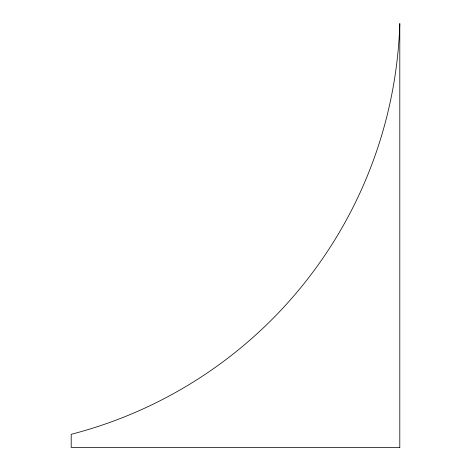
<?xml version="1.0" encoding="UTF-8"?>
<svg xmlns="http://www.w3.org/2000/svg" width="471" height="471" viewBox="0 0 471 471"><rect width="100%" height="100%" fill="white"/><g stroke="black" fill="none" stroke-linecap="round" stroke-linejoin="round"><path stroke-width="0.71" d="M399.802 447.45L71.198 447.45L71.198 434.303A438.354 438.354 0 0 0 399.802 23.55L399.802 447.45"/></g></svg>
